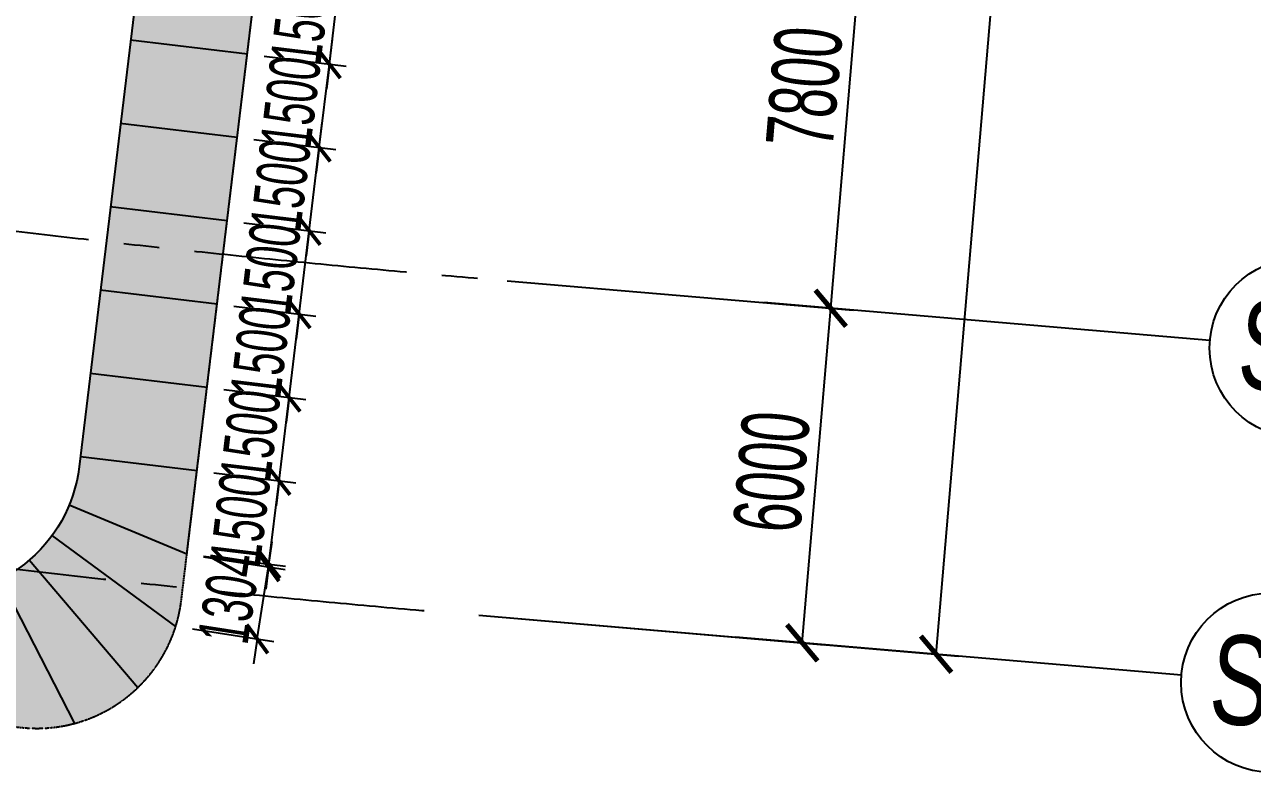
# Model space of a CAD drawing. Extents: x -668578 to 2331563, y -1202445 to 1620273.
# Drawn here: x 1688983 to 1710924, y 30249 to 43739 of the extents above; entities that cross this region are included whole.
import ezdxf
from ezdxf.enums import TextEntityAlignment as Align

# ---------------------------------------------------------------- set-up
doc = ezdxf.new("R2010")
doc.units = 0
doc.linetypes.add('CENTER2', pattern=[28.575000000000003, 19.05, -3.175, 3.175, -3.175])
doc.linetypes.add('DASH', pattern=[0.35, 0.25, -0.1])
doc.layers.get('0').update_dxf_attribs({"color": 8})
doc.layers.get('Defpoints').update_dxf_attribs({"color": 8})
for name, color, linetype in [('#填充层', 8, 'Continuous'), ('#幕墙线-平面', 8, 'Continuous'), ('#标注', 8, 'Continuous'), ('#轴线', 8, 'CENTER2'), ('dim', 8, 'Continuous')]:
    doc.layers.add(name, color=color, linetype=linetype)
doc.styles.add('JHZX', font='jrs.shx', dxfattribs={"width": 0.6, "bigfont": 'jhz.shx'})
doc.dimstyles.new('JZBZ-300', dxfattribs={"dimscale": 300, "dimtxt": 3, "dimasz": 1.5, "dimexe": 1, "dimexo": 1, "dimgap": 0.5, "dimtad": 1, "dimdec": 0, "dimdsep": 46, "dimtxsty": 'JHZX', "dimblk1": 'ARCHTICK', "dimblk2": 'ARCHTICK', "dimsah": 1, "dimcen": 0, "dimclrd": 1, "dimclre": 1, "dimclrt": 2, "dimazin": 2, "dimtfac": 1, "dimtdec": 0, "dimtix": 1, "dimtmove": 0, "dimatfit": 3, "dimfxl": 0, "dimtolj": 1, "dimlwd": -1, "dimlwe": -1, "dimarcsym": 0})
doc.dimstyles.new('JZBZ-400', dxfattribs={"dimscale": 400, "dimtxt": 3, "dimasz": 1.5, "dimexe": 1, "dimexo": 1, "dimgap": 0.5, "dimtad": 1, "dimdec": 0, "dimdsep": 46, "dimtxsty": 'JHZX', "dimblk1": 'ARCHTICK', "dimblk2": 'ARCHTICK', "dimsah": 1, "dimcen": 0, "dimclrd": 1, "dimclre": 1, "dimclrt": 2, "dimazin": 2, "dimtfac": 1, "dimtdec": 0, "dimtix": 1, "dimtmove": 0, "dimatfit": 3, "dimfxl": 0, "dimtolj": 1, "dimlwd": -1, "dimlwe": -1, "dimarcsym": 0})

# ---------------------------------------------------------------- blocks, each defined once
blk = doc.blocks.new('_ARCHTICK')
at = {"color": 0, "linetype": 'ByBlock', "const_width": 0.15}
blk.add_lwpolyline([(-0.5, -0.5), (0.5, 0.5)], dxfattribs=at)
blk = doc.blocks.new('*D2975')
at = {"layer": '#标注', "ltscale": 300, "transparency": 16777216}
for p, q in [((179959.7384254244, -40060.82085371582), (188528.8261492754, -40789.33685410932)), ((183822.7012987513, -91422.67457631827), (188130.2639295125, -40755.45238897059)), ((175652.1757946632, -90728.0430410635), (184221.2635185141, -91456.559041457))]:
    blk.add_line(p, q, dxfattribs=at)
at = {"layer": 'Defpoints', "color": 0, "ltscale": 300, "transparency": 16777216}
for p in [(179561.1762056616, -40026.93638857709), (188130.2639295125, -40755.45238897059), (175253.6135749004, -90694.15857592478)]:
    blk.add_point(p, dxfattribs=at)
at = {"layer": '#标注', "ltscale": 300, "transparency": 16777216, "xscale": 600, "yscale": 600, "zscale": 600}
for p, rotation in [((188130.2639295125, -40755.45238897059), 85.14058418481615), ((183822.7012987513, -91422.67457631827), 265.1405841848161)]:
    blk.add_blockref('_ARCHTICK', p, dxfattribs=dict(at, rotation=rotation))
at = {"layer": '#标注', "ltscale": 300, "transparency": 16777216, "insert": (185179.3581746063, -66021.29455236693), "char_height": 1200, "attachment_point": 5, "rotation": 85.14058418481616, "style": 'JHZX'}
blk.add_mtext('\\A1;50850', dxfattribs=at)
blk = doc.blocks.new('*D2951')
at = {"layer": '#标注', "ltscale": 300, "transparency": 16777216}
for p, q in [((176160.4427717443, -84749.60974462151), (182338.1571770227, -85274.81895418311)), ((181431.3279801788, -91219.36778548639), (181939.5949572599, -85240.93448904438)), ((175652.1757946632, -90728.04304106353), (181829.8901999417, -91253.25225062514))]:
    blk.add_line(p, q, dxfattribs=at)
at = {"layer": 'Defpoints', "color": 0, "ltscale": 300, "transparency": 16777216}
for p in [(175761.8805519815, -84715.72527948278), (181939.5949572599, -85240.93448904438), (175253.6135749004, -90694.15857592478)]:
    blk.add_point(p, dxfattribs=at)
at = {"layer": '#标注', "ltscale": 300, "transparency": 16777216, "xscale": 600, "yscale": 600, "zscale": 600}
for p, rotation in [((181939.5949572599, -85240.93448904438), 85.14058418481497), ((181431.3279801788, -91219.36778548639), 265.1405841848149)]:
    blk.add_blockref('_ARCHTICK', p, dxfattribs=dict(at, rotation=rotation))
at = {"layer": '#标注', "ltscale": 300, "transparency": 16777216, "insert": (180888.3370291938, -88162.3822069879), "char_height": 1200, "attachment_point": 5, "rotation": 85.14058418481497, "style": 'JHZX'}
blk.add_mtext('\\A1;6000', dxfattribs=at)
blk = doc.blocks.new('*D2952')
at = {"layer": '#标注', "ltscale": 300, "transparency": 16777216}
for p, q in [((176821.1898419495, -76977.64645924658), (182998.9042472298, -77502.85566880813)), ((181939.5949572618, -85240.9344890443), (182600.3420274669, -77468.97120366941)), ((176160.4427717443, -84749.60974462147), (182338.1571770246, -85274.81895418304))]:
    blk.add_line(p, q, dxfattribs=at)
at = {"layer": 'Defpoints', "color": 0, "ltscale": 300, "transparency": 16777216}
for p in [(176422.6276221866, -76943.76199410786), (182600.3420274669, -77468.97120366941), (175761.8805519815, -84715.72527948275)]:
    blk.add_point(p, dxfattribs=at)
at = {"layer": '#标注', "ltscale": 300, "transparency": 16777216, "xscale": 600, "yscale": 600, "zscale": 600}
for p, rotation in [((182600.3420274669, -77468.97120366941), 85.14058418481686), ((181939.5949572618, -85240.9344890443), 265.1405841848168)]:
    blk.add_blockref('_ARCHTICK', p, dxfattribs=dict(at, rotation=rotation))
at = {"layer": '#标注', "ltscale": 300, "transparency": 16777216, "insert": (181472.8440528387, -81287.18391607942), "char_height": 1200, "attachment_point": 5, "rotation": 85.14058418481686, "style": 'JHZX'}
blk.add_mtext('\\A1;7800', dxfattribs=at)
blk = doc.blocks.new('*U2976')
at = {"linetype": 'ByBlock'}
blk.add_line((20, 4.898587196589413e-16), (0, 0), dxfattribs=at)
blk.add_circle((24, 0), 4, dxfattribs=at)
at = {"color": 253, "linetype": 'ByBlock', "style": 'JHZX', "width": 0.75}
blk.add_attdef('AXES', text='', height=4, dxfattribs=at).set_placement((23.99999999999997, 0), align=Align.MIDDLE_CENTER)
blk = doc.blocks.new('*D3139')
at = {"layer": '#标注', "ltscale": 300, "transparency": 16777216}
for p, q in [((171898.5796565702, -89869.65970124121), (171967.4335185851, -89424.95851427894)), ((170739.3117423222, -89690.16822393911), (172195.0471145451, -89915.56227591776)), ((171699.1195520847, -91157.8974648284), (171898.5796565702, -89869.65970124121)), ((170539.8516378367, -90978.4059875263), (171995.5870100596, -91203.80003950495)), ((171699.1195520847, -91157.8974648284), (171630.2656900699, -91602.59865179067))]:
    blk.add_line(p, q, dxfattribs=at)
at = {"layer": 'Defpoints', "color": 0, "ltscale": 300, "transparency": 16777216}
for p in [(170442.8442843473, -89644.26564926255), (171898.5796565702, -89869.65970124121), (170243.3841798618, -90932.50341284975)]:
    blk.add_point(p, dxfattribs=at)
at = {"layer": '#标注', "ltscale": 300, "transparency": 16777216, "xscale": 450, "yscale": 450, "zscale": 450}
for p, rotation in [((171898.5796565702, -89869.65970124121), 261.19868122542), ((171699.1195520847, -91157.8974648284), 81.19868122541997)]:
    blk.add_blockref('_ARCHTICK', p, dxfattribs=dict(at, rotation=rotation))
at = {"layer": '#标注', "ltscale": 300, "transparency": 16777216, "insert": (171205.9146883778, -90421.9734336817), "char_height": 900, "attachment_point": 5, "rotation": 81.19868122541997, "style": 'JHZX'}
blk.add_mtext('\\A1;1304', dxfattribs=at)
blk = doc.blocks.new('*D3140')
at = {"layer": '#标注', "ltscale": 300, "transparency": 16777216}
for p, q in [((172087.7908628164, -88331.97734603708), (172141.7305702268, -87885.2218111363)), ((170920.4803323158, -88191.04033786709), (172385.6278860836, -88367.93715097735)), ((171907.9918381151, -89821.1624623728), (172087.7908628164, -88331.97734603708)), ((170740.6813076145, -89680.22545420281), (172205.8288613823, -89857.12226731307)), ((171907.9918381151, -89821.1624623728), (171854.0521307047, -90267.91799727357))]:
    blk.add_line(p, q, dxfattribs=at)
at = {"layer": 'Defpoints', "color": 0, "ltscale": 300, "transparency": 16777216}
for p in [(170622.6433090486, -88155.08053292682), (172087.7908628164, -88331.97734603708), (170442.8442843473, -89644.26564926254)]:
    blk.add_point(p, dxfattribs=at)
at = {"layer": '#标注', "ltscale": 300, "transparency": 16777216, "xscale": 450, "yscale": 450, "zscale": 450}
for p, rotation in [((172087.7908628164, -88331.97734603708), 263.1156299249083), ((171907.9918381151, -89821.1624623728), 83.11562992490829)]:
    blk.add_blockref('_ARCHTICK', p, dxfattribs=dict(at, rotation=rotation))
at = {"layer": '#标注', "ltscale": 300, "transparency": 16777216, "insert": (171402.2173039314, -89004.65029432438), "char_height": 900, "attachment_point": 5, "rotation": 83.11562992490833, "style": 'JHZX'}
blk.add_mtext('\\A1;1500', dxfattribs=at)
blk = doc.blocks.new('*D3141')
at = {"layer": '#标注', "ltscale": 300, "transparency": 16777216}
for p, q in [((172267.709157397, -86842.80663477708), (172321.6488648075, -86396.05109987632)), ((171100.3986268995, -86701.86962660728), (172565.5461806642, -86878.76643971741)), ((172087.9101326954, -88331.9917511128), (172267.709157397, -86842.80663477708)), ((170920.5996021979, -88191.054742943), (172385.7471559626, -88367.95155605311)), ((172087.9101326954, -88331.9917511128), (172033.9704252849, -88778.74728601357))]:
    blk.add_line(p, q, dxfattribs=at)
at = {"layer": 'Defpoints', "color": 0, "ltscale": 300, "transparency": 16777216}
for p in [(170802.5616036323, -86665.90982166697), (172267.709157397, -86842.80663477708), (170622.7625789307, -88155.09493800267)]:
    blk.add_point(p, dxfattribs=at)
at = {"layer": '#标注', "ltscale": 300, "transparency": 16777216, "xscale": 450, "yscale": 450, "zscale": 450}
for p, rotation in [((172267.709157397, -86842.80663477708), 263.1156299248995), ((172087.9101326954, -88331.9917511128), 83.11562992489951)]:
    blk.add_blockref('_ARCHTICK', p, dxfattribs=dict(at, rotation=rotation))
at = {"layer": '#标注', "ltscale": 300, "transparency": 16777216, "insert": (171582.1355985119, -87515.4795830643), "char_height": 900, "attachment_point": 5, "rotation": 83.11562992489951, "style": 'JHZX'}
blk.add_mtext('\\A1;1500', dxfattribs=at)
blk = doc.blocks.new('*D3142')
at = {"layer": '#标注', "ltscale": 300, "transparency": 16777216}
for p, q in [((172447.6274519781, -85353.63592351697), (172501.5671593886, -84906.88038861619)), ((171280.3169214829, -85212.69891534744), (172745.4644752453, -85389.5957284573)), ((172267.8284272765, -86842.82103985267), (172447.6274519781, -85353.63592351697)), ((171100.5178967813, -86701.88403168315), (172565.6654505437, -86878.78084479299)), ((172267.8284272765, -86842.82103985267), (172213.8887198661, -87289.57657475343))]:
    blk.add_line(p, q, dxfattribs=at)
at = {"layer": 'Defpoints', "color": 0, "ltscale": 300, "transparency": 16777216}
for p in [(170982.4798982157, -85176.73911040713), (172447.6274519781, -85353.63592351697), (170802.6808735141, -86665.92422674283)]:
    blk.add_point(p, dxfattribs=at)
at = {"layer": '#标注', "ltscale": 300, "transparency": 16777216, "xscale": 450, "yscale": 450, "zscale": 450}
for p, rotation in [((172447.6274519781, -85353.63592351697), 263.1156299248995), ((172267.8284272765, -86842.82103985267), 83.11562992489951)]:
    blk.add_blockref('_ARCHTICK', p, dxfattribs=dict(at, rotation=rotation))
at = {"layer": '#标注', "ltscale": 300, "transparency": 16777216, "insert": (171762.053893093, -86026.30887180417), "char_height": 900, "attachment_point": 5, "rotation": 83.11562992489951, "style": 'JHZX'}
blk.add_mtext('\\A1;1500', dxfattribs=at)
blk = doc.blocks.new('*D3143')
at = {"layer": '#标注', "ltscale": 300, "transparency": 16777216}
for p, q in [((172627.545746562, -83864.46521225716), (172681.4854539725, -83417.70967735638)), ((171460.2352160663, -83723.52820408758), (172925.3827698292, -83900.42501719747)), ((172447.7467218605, -85353.65032859288), (172627.545746562, -83864.46521225716)), ((171280.4361913647, -85212.7133204233), (172745.5837451276, -85389.61013353319)), ((172447.7467218605, -85353.65032859288), (172393.80701445, -85800.40586349364))]:
    blk.add_line(p, q, dxfattribs=at)
at = {"layer": 'Defpoints', "color": 0, "ltscale": 300, "transparency": 16777216}
for p in [(171162.3981927992, -83687.56839914725), (172627.545746562, -83864.46521225716), (170982.5991680976, -85176.75351548297)]:
    blk.add_point(p, dxfattribs=at)
at = {"layer": '#标注', "ltscale": 300, "transparency": 16777216, "xscale": 450, "yscale": 450, "zscale": 450}
for p, rotation in [((172627.545746562, -83864.46521225716), 263.1156299248995), ((172447.7467218605, -85353.65032859288), 83.11562992489951)]:
    blk.add_blockref('_ARCHTICK', p, dxfattribs=dict(at, rotation=rotation))
at = {"layer": '#标注', "ltscale": 300, "transparency": 16777216, "insert": (171941.9721876769, -84537.13816054436), "char_height": 900, "attachment_point": 5, "rotation": 83.11562992489951, "style": 'JHZX'}
blk.add_mtext('\\A1;1500', dxfattribs=at)
blk = doc.blocks.new('*D3144')
at = {"layer": '#标注', "ltscale": 300, "transparency": 16777216}
for p, q in [((172807.4640411525, -82375.29450099794), (172861.403748563, -81928.53896609717)), ((171640.1535106499, -82234.35749282771), (173105.3010644197, -82411.25430593822)), ((172627.6650164512, -83864.47961733367), (172807.4640411525, -82375.29450099794)), ((171460.3544859485, -83723.54260916343), (172925.5020397184, -83900.43942227394)), ((172627.6650164512, -83864.47961733367), (172573.7253090408, -84311.23515223444))]:
    blk.add_line(p, q, dxfattribs=at)
at = {"layer": 'Defpoints', "color": 0, "ltscale": 300, "transparency": 16777216}
for p in [(171342.3164873827, -82198.39768788744), (172807.4640411525, -82375.29450099794), (171162.5174626813, -83687.58280422314)]:
    blk.add_point(p, dxfattribs=at)
at = {"layer": '#标注', "ltscale": 300, "transparency": 16777216, "xscale": 450, "yscale": 450, "zscale": 450}
for p, rotation in [((172807.4640411525, -82375.29450099794), 263.1156299249083), ((172627.6650164512, -83864.47961733367), 83.11562992490829)]:
    blk.add_blockref('_ARCHTICK', p, dxfattribs=dict(at, rotation=rotation))
at = {"layer": '#标注', "ltscale": 300, "transparency": 16777216, "insert": (172121.8904822675, -83047.96744928525), "char_height": 900, "attachment_point": 5, "rotation": 83.11562992490833, "style": 'JHZX'}
blk.add_mtext('\\A1;1500', dxfattribs=at)
blk = doc.blocks.new('*D3145')
at = {"layer": '#标注', "ltscale": 300, "transparency": 16777216}
for p, q in [((172987.3823357364, -80886.12378973817), (173041.3220431469, -80439.36825483738)), ((171820.0718052333, -80745.18678156787), (173285.2193590036, -80922.08359467844)), ((172807.5833110351, -82375.30890607389), (172987.3823357364, -80886.12378973817)), ((171640.2727805319, -82234.37189790359), (173105.4203343023, -82411.26871101416)), ((172807.5833110351, -82375.30890607389), (172753.6436036247, -82822.06444097466))]:
    blk.add_line(p, q, dxfattribs=at)
at = {"layer": 'Defpoints', "color": 0, "ltscale": 300, "transparency": 16777216}
for p in [(171522.2347819661, -80709.22697662759), (172987.3823357364, -80886.12378973817), (171342.4357572648, -82198.4120929633)]:
    blk.add_point(p, dxfattribs=at)
at = {"layer": '#标注', "ltscale": 300, "transparency": 16777216, "xscale": 450, "yscale": 450, "zscale": 450}
for p, rotation in [((172987.3823357364, -80886.12378973817), 263.1156299249083), ((172807.5833110351, -82375.30890607389), 83.11562992490829)]:
    blk.add_blockref('_ARCHTICK', p, dxfattribs=dict(at, rotation=rotation))
at = {"layer": '#标注', "ltscale": 300, "transparency": 16777216, "insert": (172301.8087768514, -81558.79673802547), "char_height": 900, "attachment_point": 5, "rotation": 83.11562992490833, "style": 'JHZX'}
blk.add_mtext('\\A1;1500', dxfattribs=at)
blk = doc.blocks.new('*D3122')
at = {"layer": '#标注', "ltscale": 300, "transparency": 16777216}
for p, q in [((173167.3006303194, -79396.95307847824), (173221.2403377298, -78950.19754357747)), ((171999.990099817, -79256.01607030803), (173465.1376535866, -79432.91288341852)), ((172987.5016056181, -80886.13819481396), (173167.3006303194, -79396.95307847824)), ((171820.1910751156, -80745.20118664375), (173285.3386288852, -80922.09799975425)), ((172987.5016056181, -80886.13819481396), (172933.5618982076, -81332.89372971475))]:
    blk.add_line(p, q, dxfattribs=at)
at = {"layer": 'Defpoints', "color": 0, "ltscale": 300, "transparency": 16777216}
for p in [(171702.1530765498, -79220.05626536776), (173167.3006303194, -79396.95307847824), (171522.3540518484, -80709.24138170348)]:
    blk.add_point(p, dxfattribs=at)
at = {"layer": '#标注', "ltscale": 300, "transparency": 16777216, "xscale": 450, "yscale": 450, "zscale": 450}
for p, rotation in [((173167.3006303194, -79396.95307847824), 263.1156299249083), ((172987.5016056181, -80886.13819481396), 83.11562992490829)]:
    blk.add_blockref('_ARCHTICK', p, dxfattribs=dict(at, rotation=rotation))
at = {"layer": '#标注', "ltscale": 300, "transparency": 16777216, "insert": (172481.7270714343, -80069.62602676555), "char_height": 900, "attachment_point": 5, "rotation": 83.11562992490833, "style": 'JHZX'}
blk.add_mtext('\\A1;1500', dxfattribs=at)
blk = doc.blocks.new('DSGDFG')
at = {"layer": '#轴线', "ltscale": 200}
for radius in [251800.0000000004, 257800.0000000004]:
    blk.add_arc((197092.1513552468, 166179.1920613431), radius, 218.4388923744016, 265.1405841852512, dxfattribs=at)
at = {"layer": '#标注', "xscale": 400, "yscale": 400, "rotation": 355.140584184863}
for p, values in [((180743.9082979702, -85139.28109363257), {'AXES': 'SB'}), ((180235.6413208894, -91117.71439007483), {'AXES': 'SA'})]:
    blk.add_blockref('*U2976', p, dxfattribs=at).add_auto_attribs(values)
at = {"layer": '#标注', "ltscale": 300}
for p1, p2, distance, picture, middle in [((175253.6135749004, -90694.15857592481), (179561.1762056616, -40026.9363885771), -8599.999998946587, '*D2975', (185179.3581746063, -66021.29455236693)), ((175761.8805519815, -84715.72527948278), (176422.6276221867, -76943.76199410786), -6199.999998952792, '*D2952', (181472.8440528387, -81287.18391607942)), ((175253.6135749004, -90694.15857592481), (175761.8805519815, -84715.72527948278), -6199.999998950997, '*D2951', (180888.3370291938, -88162.3822069879))]:
    dim = blk.add_aligned_dim(p1=p1, p2=p2, distance=distance, dimstyle='JZBZ-400', override={"dimclrd": 256, "dimclre": 256, "dimclrt": 256}, dxfattribs=at)
    dim.commit()
    dim.dimension.update_dxf_attribs({"geometry": picture, "text_midpoint": middle})
blk = doc.blocks.new('D1')
at = {"layer": '#标注', "ltscale": 300}
for p1, p2, distance, picture, middle in [((171522.3540518484, -80709.24138170347), (171702.1530765498, -79220.05626536775), -1475.7878698531574, '*D3122', (172481.7270714343, -80069.62602676555)), ((171342.4357572647, -82198.4120929633), (171522.2347819661, -80709.22697662759), -1475.7878698538323, '*D3145', (172301.8087768514, -81558.79673802547)), ((171162.5174626813, -83687.58280422314), (171342.3164873826, -82198.39768788742), -1475.7878698534498, '*D3144', (172121.8904822675, -83047.96744928525)), ((170982.5991680976, -85176.753515483), (171162.3981927992, -83687.56839914728), -1475.787869846323, '*D3143', (171941.9721876769, -84537.13816054436)), ((170802.6808735142, -86665.92422674285), (170982.4798982157, -85176.73911040713), -1475.7878698459133, '*D3142', (171762.053893093, -86026.30887180417)), ((170622.7625789307, -88155.0949380027), (170802.5616036323, -86665.90982166698), -1475.7878698482562, '*D3141', (171582.1355985119, -87515.4795830643)), ((170442.8442843473, -89644.26564926254), (170622.6433090486, -88155.08053292682), -1475.787869851309, '*D3140', (171402.2173039314, -89004.65029432438)), ((170243.3841798618, -90932.50341284974), (170442.8442843473, -89644.26564926252), -1473.0811086319452, '*D3139', (171205.9146883778, -90421.9734336817))]:
    dim = blk.add_aligned_dim(p1=p1, p2=p2, distance=distance, dimstyle='JZBZ-300', override={"dimclrd": 256, "dimclre": 256, "dimclrt": 256}, dxfattribs=at)
    dim.commit()
    dim.dimension.update_dxf_attribs({"geometry": picture, "text_midpoint": middle})

msp = doc.modelspace()

# ---------------------------------------------------------------- hatches: boundary and pattern name
at = {"layer": '#填充层', "ltscale": 5}
h = msp.add_hatch(dxfattribs=at)
h.set_pattern_fill('DOTS', color=256, scale=300)
h.set_pattern_definition([(0, (1499898.777027618, 275661.4264817045), (238.125, 476.25), [0, -476.25])])
edge = h.paths.add_edge_path()
edge.add_arc((1718541.04347246, 290089.1825916904), 258450.0000122762, 224.2010680907206, 263.0036580566755)
edge.add_arc((1687376.985044699, 36144.25949104445), 2599.999999999618, 263.0036580561427, 353.115629925022)
edge.add_line((1689958.239246348, 35832.60784823389), (1699116.865503937, 111688.9142534468))
edge.add_arc((1675951.513029902, 114994.4315735811), 23399.99999999987, 351.8791540171561, 408.4110155012523)
edge.add_line((1691484.021918594, 132495.8934445993), (1690101.995247554, 131048.2174569779))
edge.add_arc((1675948.321140328, 114990.4893547565), 21405.07235536606, 48.60625955378568, 51.23890231349652)
edge.add_line((1689349.491480396, 131681.377768946), (1689159.609878179, 131449.1013408638))
edge.add_arc((1675949.607221914, 114985.3847495828), 21108.24801295796, 51.25746606330708, 104.0093023544159)
edge.add_line((1670839.73464989, 135465.7982335488), (1670192.590099086, 137674.7050877369))
edge.add_arc((1675951.513030889, 114994.4315731884), 23400.00000062333, 104.2473117498924, 212.3661627149257)
edge.add_line((1656186.838222372, 102467.7548493821), (1652038.789221159, 89843.20838746446))
edge.add_arc((1718541.043465732, 290089.1825787133), 210999.9999986069, 242.3756600973465, 251.62852708999202, ccw=False)
edge.add_line((1620706.153831682, 103141.7718726395), (1620179.691224763, 102119.3262593125))
edge.add_arc((1718541.04346532, 290089.1825779399), 212149.9999977291, 234.0851270116521, 242.37772087812482, ccw=False)
edge.add_line((1594097.542817536, 118271.1461394996), (1594778.255679421, 119198.0699989475))
edge.add_arc((1718541.04346347, 290089.1825760542), 210999.9999950733, 233.5227855587175, 234.0871865955971, ccw=False)
edge.add_arc((1601139.379293661, 142933.1030267347), 23899.9999999685, 250.3460703162144, 257.1003230833905)
edge.add_line((1595803.83288865, 119636.280398778), (1596334.551120201, 119514.7328470948))
edge.add_arc((1590954.355791283, 96022.95772849166), 24100.00000000698, 56.67752398748638, 77.10032308337088, ccw=False)
edge.add_arc((1718541.043459417, 290089.1825656286), 208149.9999842003, 236.6775239869844, 251.6257060700821)
edge.add_line((1652927.316339129, 92551.18291288603), (1655362.302962887, 99959.25135525523))
edge.add_arc((1675951.512233832, 114994.4316696944), 25494.55207471757, -6.884370074981291, 216.1386244719837, ccw=False)
edge.add_line((1701262.250565385, 111938.5012709214), (1691785.922599286, 33450.83100518363))
edge.add_arc((1689205.315513597, 33761.66306029755), 2599.259413216486, 263.4547283034507, 353.1318561132468, ccw=False)
edge.add_arc((1718541.053828594, 290089.2039390777), 260600.0223987816, 224.7692622454333, 263.4709527714301, ccw=False)
edge.add_arc((1535374.285491531, 108391.8001744133), 2599.999999823963, 144.4518068245103, 224.7692605196787, ccw=False)

# ---------------------------------------------------------------- linework, layer by layer
at = {"layer": '#幕墙线-平面', "ltscale": 300}
msp.add_lwpolyline([(1687060.289512337, 33563.6192701261, -0.1896724665705532), (1520685.200405335, 123807.8911893588, -0.4137557307421613), (1520999.729779983, 127468.4832556868), (1553033.76597313, 154475.9787489982, -0.4142820029461422), (1557191.102681616, 154121.5518412802, 0.06101702159663614), (1594778.255679421, 119198.0699989475), (1594097.542817536, 118271.1461394997, 0.03619906562373296), (1620179.691224763, 102119.3262593125), (1620706.153831682, 103141.7718726394, 0.04039519900043325), (1652038.789221159, 89843.20838746446), (1656186.838222372, 102467.7548493822, -0.5101788404661648), (1670192.590099086, 137674.7050877369), (1670839.73464989, 135465.7982335488, -0.2343261784634417), (1689159.609878179, 131449.1013408638), (1689349.491480396, 131681.377768946, -0.01148757632340535), (1690101.995247555, 131048.2174569779), (1691484.021918594, 132495.8934445993, -0.2517943818826403), (1699116.865503937, 111688.9142534462), (1689958.239246348, 35832.60784823413, -0.4147747798173004), (1687060.388975351, 33563.60706794064, 0.4147747798173004)], format="xyb", dxfattribs=at)
at = {"layer": '#幕墙线-平面', "linetype": 'DASH'}
msp.add_lwpolyline([(1701260.772420367, 111938.6666949292, 1.469013519983646), (1655360.824817874, 99959.41677931677), (1652925.838194116, 92551.34833694746, -0.06531639655468416), (1604192.228229745, 116160.8885729812, 0.08934789545122705), (1596333.072975181, 119514.8982711581), (1595802.354743637, 119636.4458228394, -0.1125361045484937), (1586232.723067736, 124250.5045660065, -0.0289167358602207), (1567982.280702303, 140623.209537493, 0.4135317777768934), (1564309.650820475, 140640.842018419), (1533545.329197164, 110241.3772921534, 0.4147813150809291), (1533526.940849237, 106560.9066498611, 0.1704931411937264), (1688909.029618458, 31179.34172008293, 0.4123966734240728), (1691784.445578917, 33451.00576550497), (1701260.771450383, 111938.6585777536)], format="xyb", dxfattribs=at)
at = {"layer": '#幕墙线-平面', "ltscale": 300}
for points in [[(1692964.642128282, 43208.56585194344), (1690873.792454734, 43461.00775991793)], [(1692784.723833951, 41719.39514065314), (1690693.874160403, 41971.83704862764)], [(1692604.805539619, 40230.22442936286), (1690513.955866071, 40482.66633733736)], [(1692424.887245288, 38741.05371807257), (1690334.03757174, 38993.49562604706)], [(1692244.968950956, 37251.88300678227), (1690154.119277408, 37504.32491475677)], [(1692065.050648813, 35762.71229643575), (1689980.212086107, 36014.5978561737)], [(1691885.129472836, 34273.51773609127), (1689778.429638116, 35147.73359336625)], [(1691685.791519753, 32985.28941691983), (1689473.828625472, 34606.97389696384)], [(1691005.444600094, 31887.05855204872), (1689063.524367749, 34165.47574545609)], [(1689880.67851379, 31251.89956556149), (1688561.456694501, 33829.73428901845)]]:
    msp.add_lwpolyline(points, dxfattribs=at)
at = {"layer": 'dim', "ltscale": 300}
msp.add_lwpolyline([(1691885.251624112, 34273.52718010003), (1700922.540292146, 109074.5118425593)], dxfattribs=at)

# ---------------------------------------------------------------- block references
at = {"layer": '#标注'}
msp.add_blockref('DSGDFG', (1521448.890479225, 123909.9869659723), dxfattribs=at)
at = {"layer": 'dim'}
msp.add_blockref('D1', (1521442.407339764, 123917.7928293626), dxfattribs=at)

doc.saveas('drawing.dxf')
